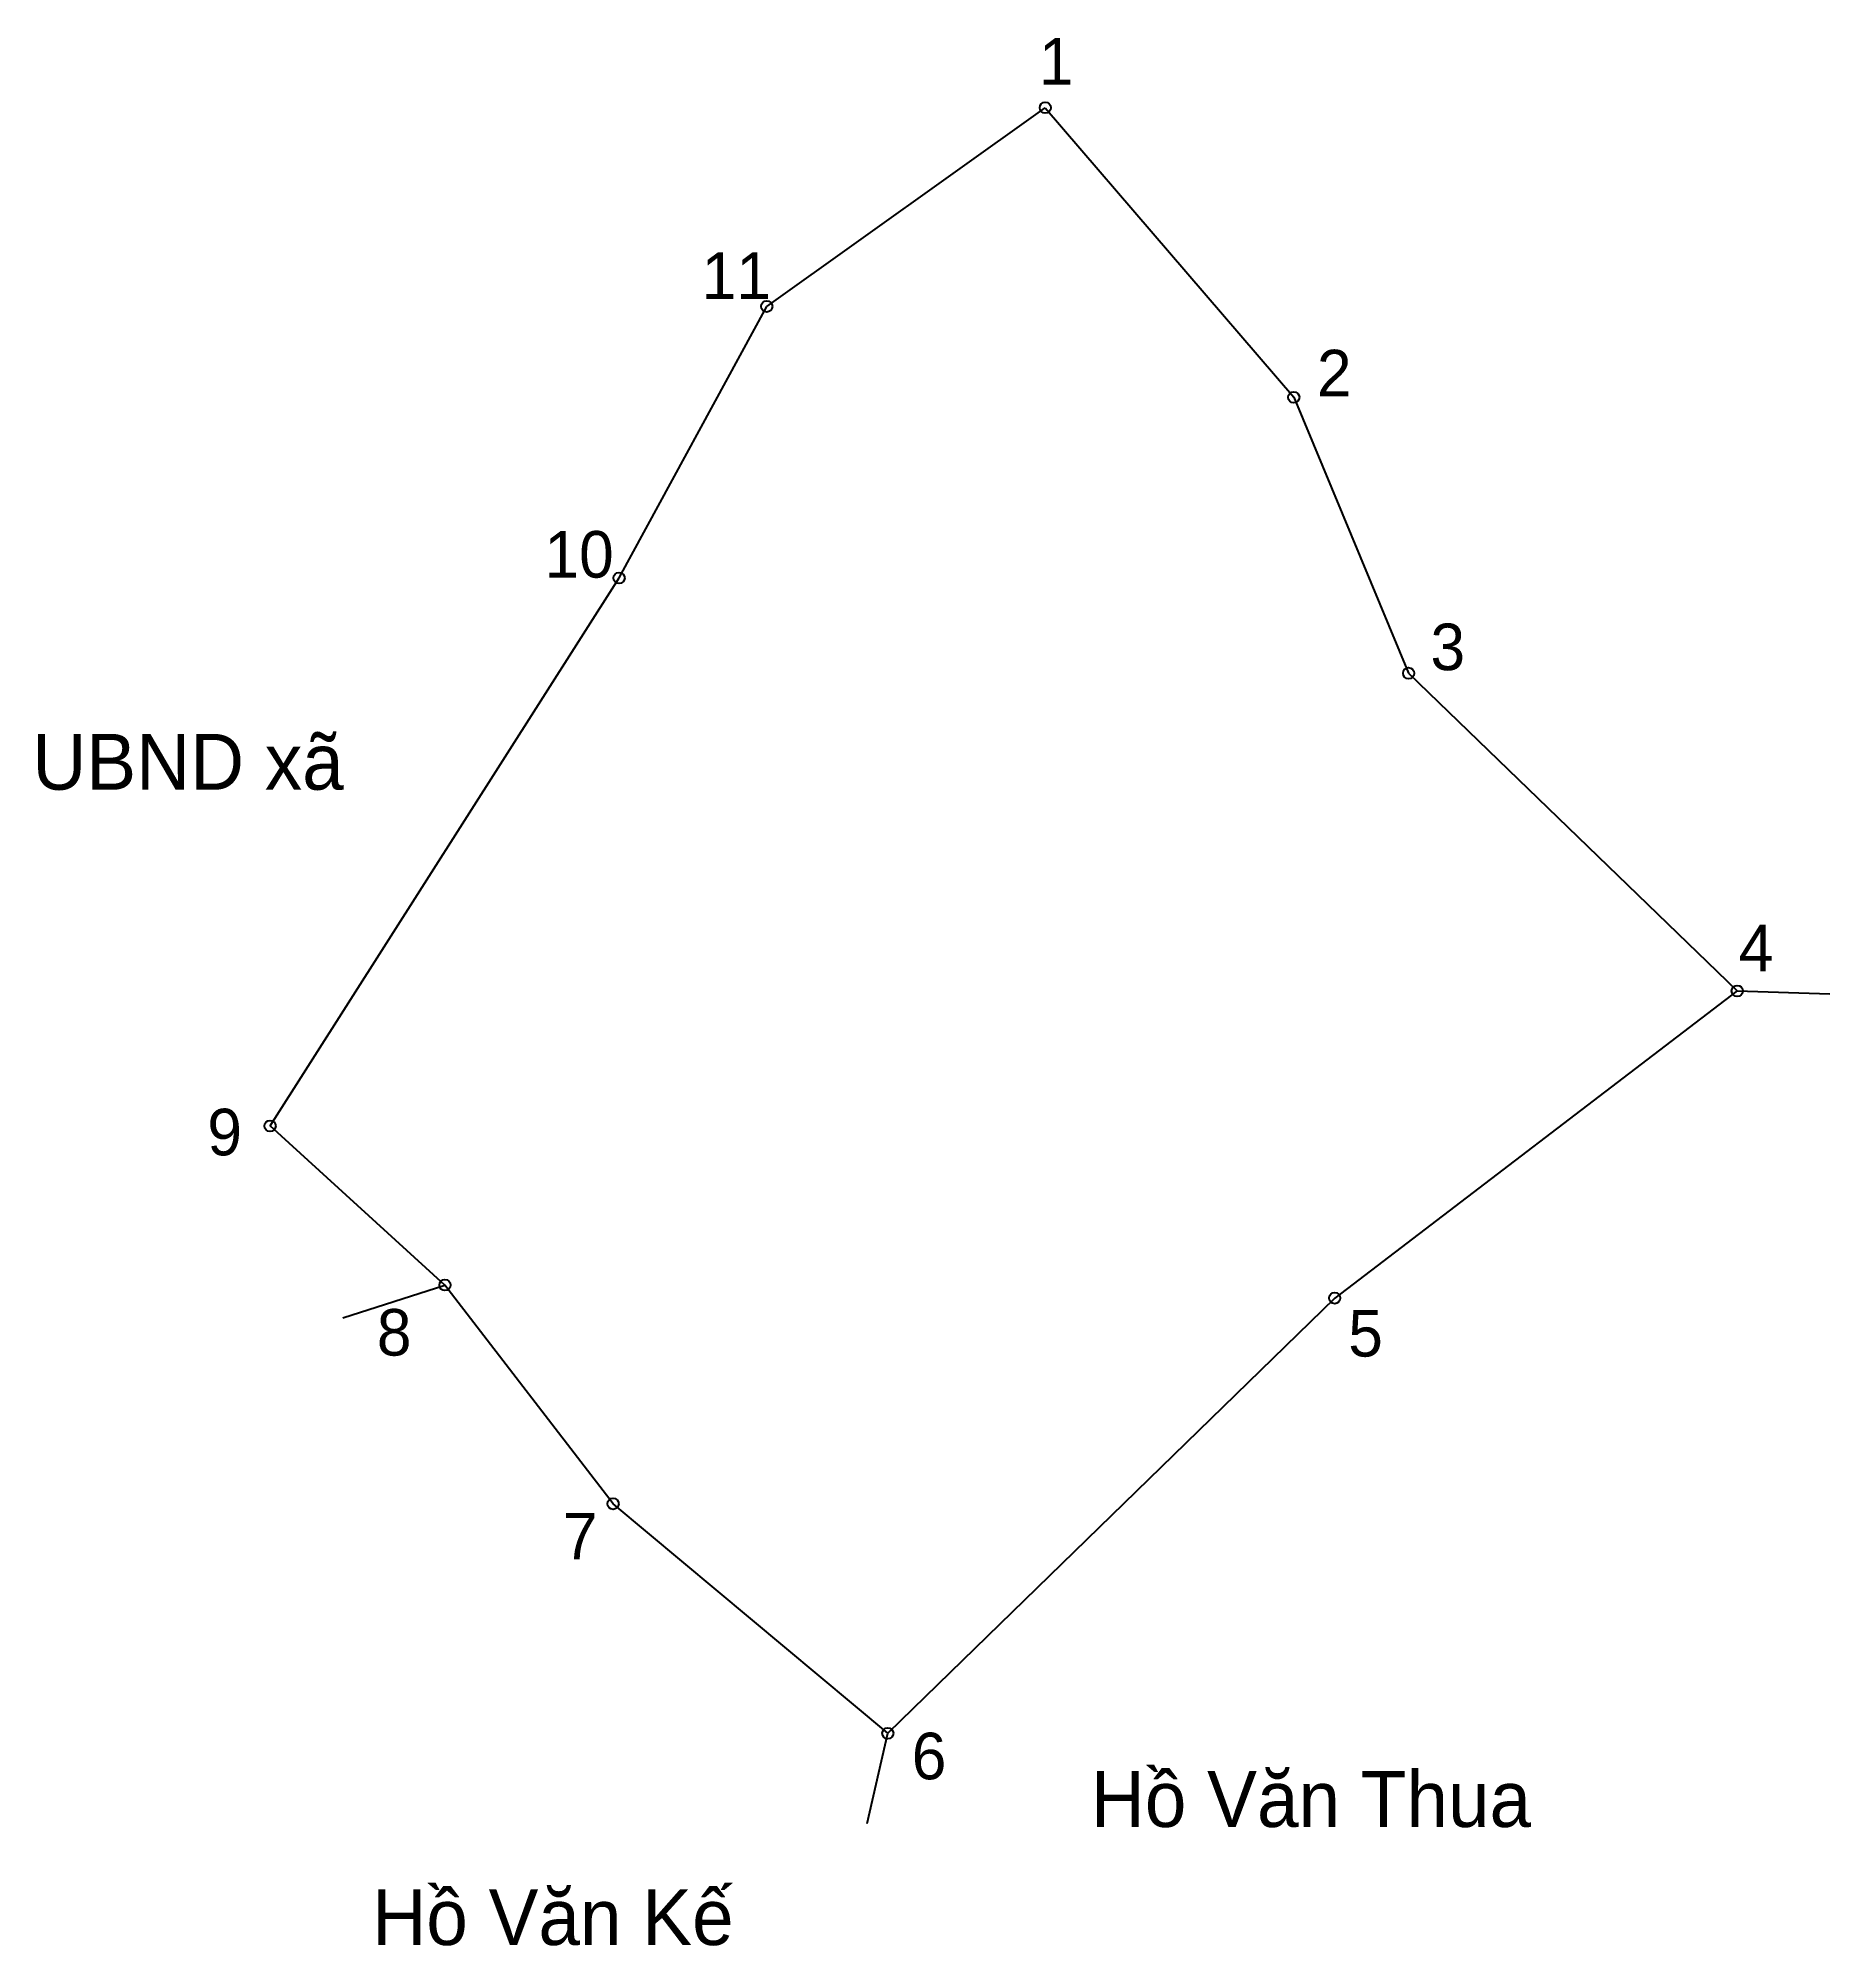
# Model space of a CAD drawing. Extents: x 547140 to 547235, y 1824558 to 1824659.
import ezdxf

# ---------------------------------------------------------------- set-up
doc = ezdxf.new("R2010")
doc.units = 0
for name, color, linetype in [('CanhThua', 7, 'Continuous'), ('MocDinhThua', 7, 'Continuous'), ('RauThua', 7, 'Continuous'), ('SoHieuDinhThua', 7, 'Continuous'), ('TenChuLanCan', 7, 'Continuous')]:
    doc.layers.add(name, color=color, linetype=linetype)

msp = doc.modelspace()

# ---------------------------------------------------------------- linework, layer by layer
at = {"layer": 'CanhThua'}
for p, q in [((547178.2, 1824645.09), (547192.97, 1824655.63)), ((547192.97, 1824655.63), (547206.15, 1824640.27)), ((547170.37, 1824630.69), (547178.2, 1824645.09)), ((547206.15, 1824640.27), (547212.24, 1824625.64)), ((547151.86, 1824601.63), (547170.37, 1824630.69)), ((547212.24, 1824625.64), (547229.67, 1824608.79)), ((547229.67, 1824608.79), (547208.32, 1824592.5)), ((547161.13, 1824593.19), (547151.86, 1824601.63)), ((547170.05, 1824581.59), (547161.13, 1824593.19)), ((547208.32, 1824592.5), (547184.62, 1824569.42)), ((547184.62, 1824569.42), (547170.05, 1824581.59))]:
    msp.add_line(p, q, dxfattribs=at)
at = {"layer": 'MocDinhThua'}
for centre in [(547192.97, 1824655.63), (547178.2, 1824645.09), (547206.15, 1824640.27), (547170.37, 1824630.69), (547212.24, 1824625.64), (547229.67, 1824608.79), (547151.86, 1824601.63), (547161.13, 1824593.19), (547208.32, 1824592.5), (547170.05, 1824581.59), (547184.62, 1824569.42)]:
    msp.add_circle(centre, 0.296, dxfattribs=at)
at = {"layer": 'RauThua'}
for p, q in [((547229.67, 1824608.79), (547234.58, 1824608.63)), ((547155.71, 1824591.45), (547161.13, 1824593.19)), ((547183.53, 1824564.63), (547184.62, 1824569.42))]:
    msp.add_line(p, q, dxfattribs=at)

# ---------------------------------------------------------------- texts
at = {"layer": 'SoHieuDinhThua'}
for s, height, p in [('1', 2.47, (547192.63, 1824656.85)), ('11', 2.469, (547174.75, 1824645.49)), ('2', 2.47, (547207.38, 1824640.32)), ('10', 2.469, (547166.41, 1824630.71)), ('3', 2.47, (547213.4, 1824625.8)), ('4', 2.47, (547229.75, 1824609.83)), ('9', 2.47, (547148.53, 1824600.07)), ('8', 2.47, (547157.52, 1824589.45)), ('5', 2.47, (547209.04, 1824589.4)), ('7', 2.47, (547167.39, 1824578.64)), ('6', 2.47, (547185.89, 1824566.98))]:
    msp.add_text(s, height=height, dxfattribs=at).set_placement(p)
at = {"layer": 'TenChuLanCan'}
for s, height, p in [('UBND xã', 2.963, (547139.25, 1824619.46)), ('Hồ Văn Thua', 2.9629, (547195.39, 1824564.45)), ('Hồ Văn Kế', 2.963, (547157.28, 1824558.19))]:
    msp.add_text(s, height=height, dxfattribs=at).set_placement(p)

doc.saveas('drawing.dxf')
